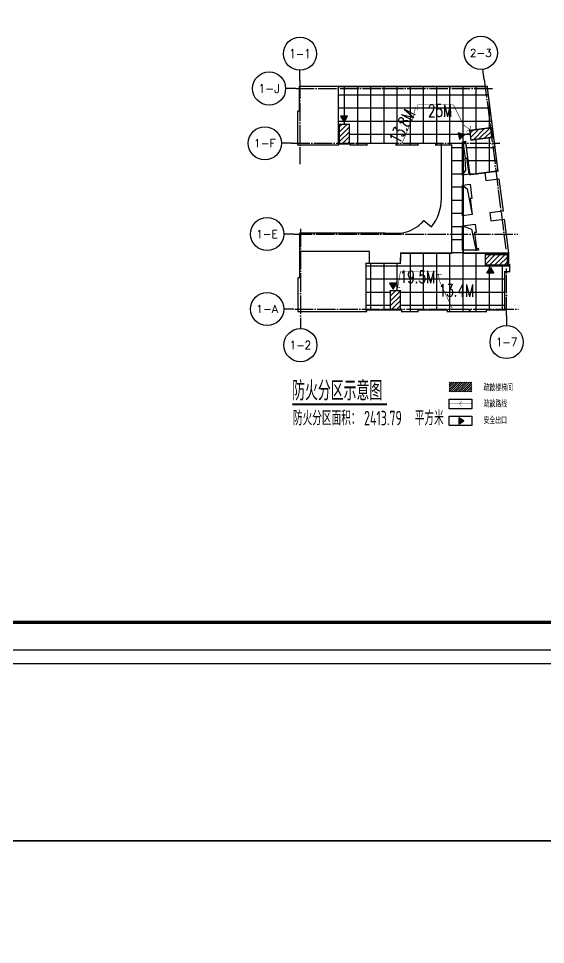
# Model space of a CAD drawing. Header units: millimetres. Extents: x -1048436 to -185795, y -983427 to 400387.
# Drawn here: x -669018 to -640419, y -249139 to -198882 of the extents above; entities that cross this region are included whole.
import ezdxf
from ezdxf.enums import TextEntityAlignment as Align

# ---------------------------------------------------------------- set-up
doc = ezdxf.new("R2010")
doc.units = ezdxf.units.MM
doc.header["$LTSCALE"] = 500
for name, pattern in [('A-FP_05$0$pln_L5$0$Col_L4$0$PHANTOM', [63.5, 31.75, -6.35, 6.35, -6.35, 6.35, -6.35]), ('DASH', [0.35, 0.25, -0.1]), ('DOTE', [2.42, 2, -0.2, 0.02, -0.2]), ('HIDDEN', [0.375, 0.25, -0.125])]:
    doc.linetypes.add(name, pattern=pattern)
for name, color, linetype in [('C-SHET-TTLB', 11, 'Continuous'), ('PUB_TEXT', 7, 'Continuous'), ('SPACE', 7, 'Continuous'), ('建-填充', 9, 'Continuous'), ('建-墙', 254, 'Continuous'), ('建-文字', 4, 'Continuous'), ('建-标注', 1, 'Continuous'), ('建-符号', 13, 'Continuous'), ('建-符号-箭头', 13, 'Continuous'), ('建-轴线', 16, 'DOTE'), ('建-防火分区', 123, 'Continuous')]:
    doc.layers.add(name, color=color, linetype=linetype)
doc.styles.add('_TCH_AXIS', font='COMPLEX', dxfattribs={"bigfont": 'GBCBIG'})
doc.styles.add('_TCH_DIM', font='SIMPLEX', dxfattribs={"bigfont": 'GBCBIG'})
doc.styles.add('ECADI', font='hzs.shx', dxfattribs={"width": 0.7, "bigfont": 'hztxt.shx'})
doc.styles.add('XD2008', font='xd-hzs.shx', dxfattribs={"width": 0.7, "bigfont": 'xd-hztxt.shx'})
pattern_1 = [(45, (374521.56, 347763.32), (-132.582575, 132.582575), [])]

# ---------------------------------------------------------------- blocks, each defined once
blk = doc.blocks.new('三角')
at = {"layer": '建-符号'}
h = blk.add_hatch(color=256, dxfattribs=at)
h.dxf.hatch_style = 1
h.paths.add_polyline_path([(-500, -866), (500, -866), (0, 0)])
blk.add_lwpolyline([(500, -866), (0, 0), (-500, -866)], close=True, dxfattribs=at)
blk = doc.blocks.new('集团图框A0')
at = {"layer": 'C-SHET-TTLB'}
for points in [[(1015.73, -1212.37), (1015.73, -2063.37), (-183.27, -2063.37), (-183.27, -1212.37)], [(1010.73, -1217.37), (1010.73, -2058.37), (-178.27, -2058.37), (-178.27, -1217.37)]]:
    blk.add_lwpolyline(points, close=True, dxfattribs=at)
at = {"layer": 'C-SHET-TTLB', "const_width": 1.2}
blk.add_lwpolyline([(-159.87, -1227.37), (1000.73, -1227.37), (1000.73, -2048.37), (-159.87, -2048.37)], close=True, dxfattribs=at)
at = {"color": 2, "style": 'ECADI', "width": 0.7}
for tag, p in [('序号1', (929.61, -1745.73)), ('记要1', (957.8, -1745.75)), ('日期1', (993.15, -1745.56)), ('序号2', (929.61, -1751.61)), ('记要2', (957.8, -1751.63)), ('日期2', (993.15, -1751.44)), ('序号3', (929.61, -1757.47)), ('记要3', (957.8, -1757.49)), ('日期3', (993.15, -1757.31)), ('序号4', (929.61, -1763.36)), ('记要4', (957.8, -1763.38)), ('日期4', (993.15, -1763.19)), ('合作设计单位', (962.41, -1906.6)), ('审定人', (961.73, -1925.59)), ('审核人', (961.73, -1935.07)), ('设计总负责人', (961.73, -1944.83)), ('专业负责人', (961.73, -1955.56)), ('校对人', (961.73, -1965.81)), ('设计人', (961.73, -1975.68)), ('建设单位上', (964.26, -1983.78)), ('建设单位中', (964.26, -1987.74)), ('建设单位下', (964.26, -1991.58)), ('项目名称上', (964.24, -1996.15)), ('项目名称中', (964.24, -2000.23)), ('项目名称下', (964.24, -2004.18)), ('子项', (963.47, -2010.78)), ('图名上', (964.36, -2017.44)), ('图名中', (964.36, -2021.34)), ('图名下', (964.36, -2025.46)), ('工程编号', (946.99, -2031.42)), ('阶段', (983.81, -2031.45)), ('比例', (945.85, -2038.04)), ('专业', (983.61, -2037.82)), ('日期', (945.99, -2044.58)), ('图别、图号', (985.93, -2044.68))]:
    blk.add_attdef(tag, text='', height=3.5, dxfattribs=at).set_placement(p, align=Align.MIDDLE)
blk = doc.blocks.new('A0')
blk.add_blockref('集团图框A0', (-1070456.26, -656962.74))

msp = doc.modelspace()

# ---------------------------------------------------------------- hatches: boundary and pattern name
at = {"layer": '建-填充', "linetype": 'A-FP_05$0$pln_L5$0$Col_L4$0$PHANTOM'}
h = msp.add_hatch(dxfattribs=at)
h.set_pattern_fill('NET', color=256, scale=225)
h.set_pattern_definition([(0, (374521.56, 124879.9), (0, 714.375), []), (90, (374521.56, 124879.9), (-714.375, 4e-14), [])])
h.paths.add_polyline_path([(-650153.2, -214695.9), (-648230.1, -214695.9), (-648230.1, -214786.3), (-647332.6, -214786.3), (-647332.6, -214695.9), (-645748.9, -214695.9), (-645748.9, -214786.3), (-644549.8, -214786.3), (-644549.8, -214695.9), (-644519.6, -214695.9), (-644519.6, -214786.4), (-643622.2, -214786.4), (-643622.2, -214695.9), (-642634.2, -214695.9), (-642634.2, -212614.4), (-642362.7, -212614.4), (-642362.7, -212237.2), (-642421.5, -212237.2), (-642421.5, -211618.8), (-644881.3, -211618.8), (-644881.3, -205577), (-644753.3, -205559.7), (-644524.8, -207355.2), (-642999.2, -207160.1), (-643582.1, -202572.3), (-651668.9, -202572.5), (-651668.9, -205649.5), (-651012.7, -205649.5), (-651012.7, -205739.8), (-650115.3, -205739.8), (-650115.3, -205649.5), (-648531.5, -205649.3), (-648531.5, -205739.8), (-647332.4, -205739.8), (-647332.4, -205649.5), (-646374.6, -205649.5), (-646374.6, -205739.9), (-645507.3, -205739.9), (-645507.5, -211618.9), (-648282.9, -211618.8), (-648290.4, -212161.8), (-650153.2, -212161.8)])
h.paths.add_polyline_path([(-643677.9, -211695.7), (-642482.6, -211695.7), (-642482.6, -212258.2), (-643677.9, -212258.2)], flags=16)
h.paths.add_polyline_path([(-648845.4, -213660.7), (-648290.4, -213660.7), (-648290.4, -214695.7), (-648845.4, -214695.7)], flags=16)
h.paths.add_polyline_path([(-644328.2, -204929.6), (-643362.5, -204806.8), (-643296.1, -205327.6), (-644462.8, -205476), (-644529, -204955.2)], flags=16)
h.paths.add_polyline_path([(-651612.7, -204619.2), (-651057.7, -204619.2), (-651057.7, -205699.2), (-651612.7, -205699.2)], flags=16)
at = {"layer": '建-填充'}
h = msp.add_hatch(dxfattribs=at)
h.set_pattern_fill('普通砖', color=256, scale=75)
h.set_pattern_definition(pattern_1)
h.paths.add_polyline_path([(-651612.7, -204619.2), (-651057.7, -204619.2), (-651057.7, -205699.2), (-651612.7, -205699.2)])
h = msp.add_hatch(dxfattribs=at)
h.set_pattern_fill('普通砖', color=256, scale=75)
h.set_pattern_definition(pattern_1)
h.paths.add_polyline_path([(-644328.2, -204929.6), (-643362.5, -204806.8), (-643296.1, -205327.6), (-644462.8, -205476), (-644529, -204955.2)])
h = msp.add_hatch(dxfattribs=at)
h.set_pattern_fill('普通砖', color=256, scale=75)
h.set_pattern_definition(pattern_1)
h.paths.add_polyline_path([(-643677.9, -211695.7), (-642482.6, -211695.7), (-642482.6, -212258.2), (-643677.9, -212258.2)])
h = msp.add_hatch(dxfattribs=at)
h.set_pattern_fill('普通砖', color=256, scale=75)
h.set_pattern_definition(pattern_1)
h.paths.add_polyline_path([(-648845.4, -213660.7), (-648290.4, -213660.7), (-648290.4, -214695.7), (-648845.4, -214695.7)])
h = msp.add_hatch(dxfattribs=at)
h.set_pattern_fill('普通砖', color=256, scale=33.333333)
h.set_pattern_definition([(45, (-680646.125, -250011.38), (-58.92559, 58.92559), [])])
h.paths.add_polyline_path([(-645640.9, -218621.8), (-644415.9, -218621.8), (-644415.9, -219138.5), (-645640.9, -219138.5)])

# ---------------------------------------------------------------- linework, layer by layer
for points in [[(-647364.3, -210164.6, 0.0630139), (-647025.3, -209839.6), (-646603.3, -210181.4, 0.1718218), (-646065.5, -208662.7), (-646065.4, -205649.5)], [(-649127.6, -210532.9), (-648478.8, -210532.9, 0.1609678), (-647364.3, -210164.6, 0.1326027)]]:
    msp.add_lwpolyline(points, format="xyb")
for points in [[(-644802.7, -205609.9), (-644793.2, -205684.3), (-644882.5, -205695.7), (-644786, -206454.5), (-644696.9, -206443.2), (-644583.6, -207336.1), (-644930.3, -207380.2), (-644930.3, -205595.9), (-644806.2, -205580.1)], [(-644930.3, -207380.2), (-644742.5, -207120.4), (-644786, -206454.5)], [(-644524.8, -207355.2), (-643716.8, -207252.5), (-643663.5, -207671.3), (-642952.8, -207580.9), (-642720.8, -209345.6), (-643439, -209436.9), (-643385.7, -209855.9), (-642667.5, -209764.5), (-642431.7, -211618.8), (-643991.6, -211618.8)], [(-644930.3, -207924.4), (-644665, -208133.4), (-644396.2, -209519.9)], [(-649127.6, -210532.9), (-653765.7, -210532.9), (-653765.7, -211528.4)], [(-644930.3, -210132.1), (-644433.8, -210310.9), (-644174, -211493.2)]]:
    msp.add_lwpolyline(points)
for points in [[(-644515.2, -207871.7), (-644416.8, -208645.5), (-644505.9, -208656.8), (-644396.2, -209519.9), (-644930.3, -209587.8), (-644930.3, -207924.4)], [(-644239, -210044.2), (-644182, -210490.6), (-644271.3, -210502), (-644161.5, -211365), (-644072.2, -211353.6), (-644059.3, -211455.7), (-644930.3, -211455.7), (-644930.3, -210132.1)]]:
    msp.add_lwpolyline(points, close=True)
at = {"layer": 'SPACE', "linetype": 'Continuous'}
for points in [[(-821819.6, -95018.5), (-611819.6, -95018.5), (-611819.6, -243518.5), (-821819.6, -243518.5), (-821819.6, -95018.5)], [(-821819.6, -243518.5), (-611819.6, -243518.5), (-611819.6, -392018.5), (-821819.6, -392018.5), (-821819.6, -243518.5)]]:
    msp.add_lwpolyline(points, dxfattribs=at)
at = {"layer": '建-墙', "linetype": 'Continuous', "ltscale": 50}
for points in [[(-651616.1, -202572.3), (-653788.1, -202572.3), (-653788.1, -203914.8), (-653878.6, -203914.8), (-653878.6, -205739.8), (-651631.1, -205739.8), (-651631.2, -205649.3), (-651631.2, -205649.3)], [(-649964.7, -212161.8), (-649964.7, -211528.3), (-653765.7, -211528.3), (-653765.7, -212961.3), (-653856.2, -212961.3), (-653856.2, -214786.3), (-650115.4, -214786.3), (-650115.5, -214695.8), (-650145.7, -214695.8)]]:
    msp.add_lwpolyline(points, dxfattribs=at)
at = {"layer": '建-符号'}
for p, q in [((-653742.9, -202239.8), (-653742.9, -201692.1)), ((-643741.3, -202184.7), (-643810.4, -201641.3)), ((-653973.1, -202684.2), (-654520.8, -202684.2)), ((-654205.3, -205654.2), (-654753, -205654.2)), ((-654079.6, -210578.2), (-654627.4, -210578.2)), ((-654079.6, -214650.7), (-654627.4, -214650.7)), ((-642528.9, -214995.7), (-642528.9, -215543.4)), ((-653720.4, -215159.6), (-653720.4, -215707.3))]:
    msp.add_line(p, q, dxfattribs=at)
at = {"layer": '建-符号', "const_width": 105}
msp.add_lwpolyline([(-654166.2, -219822), (-649025.4, -219822)], dxfattribs=at)
at = {"layer": '建-符号'}
for centre in [(-653742.9, -200792.1), (-643924, -200748.5), (-655420.8, -202684.2), (-655653, -205654.2), (-655527.4, -210578.2), (-655527.4, -214650.7), (-642528.9, -216443.4), (-653720.4, -216607.3)]:
    msp.add_circle(centre, 900, dxfattribs=at)
at = {"layer": '建-符号-箭头', "linetype": 'HIDDEN'}
for points, const_width in [([(-648203.5, -205649.5), (-647573.8, -204163.7), (-647472.2, -203703.7)], 30), ([(-647334.3, -203818.1), (-647472.2, -203703.7), (-647673.8, -203730.8)], 30), ([(-647381.7, -203673.5), (-647358.8, -203568), (-645416.9, -203568), (-644873, -204647.4), (-644527.4, -204912.1)], 30), ([(-644699.5, -205004.7), (-644527.4, -204912.1), (-644477.7, -204713.8)], 30), ([(-644666, -205100.5), (-644501.3, -205167.4), (-644489.3, -205358.9)], 30), ([(-646325.8, -212719.9), (-646348.4, -212614.5), (-648290.4, -212614.4), (-648441.4, -213495.4)], 30), ([(-646365, -212905.2), (-646242.7, -212750.1), (-646045.6, -212783)], 30), ([(-645477.4, -214613), (-646140.9, -213210.1), (-646242.7, -212750.1)], 30), ([(-648551.3, -213409.8), (-648441.4, -213495.4), (-648299.9, -213463.5)], 30), ([(-645640.9, -219800.2), (-644415.9, -219800.2)], 20), ([(-644957, -219945.3), (-645102.1, -219800.2), (-644957, -219655.2)], 20)]:
    msp.add_lwpolyline(points, dxfattribs=dict(at, const_width=const_width))
at = {"layer": '建-轴线'}
for points in [[(-653742.9, -202239.8), (-653742.9, -206792.4)], [(-643741.3, -202184.7), (-642568.8, -211404.4)], [(-653973.1, -202684.2), (-643098.3, -202684.2)], [(-654205.3, -205654.2), (-642889.9, -205654.2)], [(-653720.4, -210288.7), (-653720.4, -215159.6)], [(-654079.6, -210578.2), (-641924.9, -210578.2)], [(-642528.9, -214995.7), (-642528.9, -212445.7)], [(-654020.4, -214650.7), (-641875.5, -214650.7)]]:
    msp.add_lwpolyline(points, dxfattribs=at)
at = {"layer": '建-防火分区', "linetype": 'DASH', "const_width": 75}
msp.add_lwpolyline([(-650153.2, -214695.9), (-648230.1, -214695.9), (-648230.1, -214786.3), (-647332.6, -214786.3), (-647332.6, -214695.9), (-645748.9, -214695.9), (-645748.9, -214786.3), (-644549.8, -214786.3), (-644549.8, -214695.9), (-644519.6, -214695.9), (-644519.6, -214786.4), (-643622.2, -214786.4), (-643622.2, -214695.9), (-642634.2, -214695.9), (-642634.2, -212614.4), (-642362.7, -212614.4), (-642362.7, -212237.2), (-642421.5, -212237.2), (-642421.5, -211618.8), (-644881.3, -211618.8), (-644881.3, -205577), (-644753.3, -205559.7), (-644524.8, -207355.2), (-642999.2, -207160.1), (-643582.1, -202572.3), (-651668.9, -202572.5), (-651668.9, -205649.5), (-651012.7, -205649.5), (-651012.7, -205739.8), (-650115.3, -205739.8), (-650115.3, -205649.5), (-648531.5, -205649.3), (-648531.5, -205739.8), (-647332.4, -205739.8), (-647332.4, -205649.5), (-646374.6, -205649.5), (-646374.6, -205739.9), (-645507.3, -205739.9), (-645507.3, -205739.9), (-645507.5, -211618.9), (-648282.9, -211618.8), (-648290.4, -212161.8), (-650153.2, -212161.8)], close=True, dxfattribs=at)
at = {"layer": '建-防火分区'}
for points, const_width in [([(-651612.7, -204619.2), (-651057.7, -204619.2), (-651057.7, -205699.2), (-651612.7, -205699.2)], 75), ([(-644328.2, -204929.6), (-643362.5, -204806.8), (-643296.1, -205327.6), (-644462.8, -205476), (-644529, -204955.2)], 75), ([(-643677.9, -211695.7), (-642482.6, -211695.7), (-642482.6, -212258.2), (-643677.9, -212258.2)], 75), ([(-648845.4, -213660.7), (-648290.4, -213660.7), (-648290.4, -214695.7), (-648845.4, -214695.7)], 75), ([(-645640.9, -218621.8), (-644415.9, -218621.8), (-644415.9, -219138.5), (-645640.9, -219138.5)], 33.3)]:
    msp.add_lwpolyline(points, close=True, dxfattribs=dict(at, const_width=const_width))
for points in [[(-645640.9, -219541.9), (-644415.9, -219541.9), (-644415.9, -220058.6), (-645640.9, -220058.6)], [(-645640.9, -220461.9), (-644415.9, -220461.9), (-644415.9, -220978.6), (-645640.9, -220978.6)]]:
    msp.add_lwpolyline(points, close=True, dxfattribs=at)

# ---------------------------------------------------------------- block references
at = {"xscale": 150, "yscale": 150, "zscale": 150}
msp.add_blockref('A0', (159799713.8, 98620005.7), dxfattribs=at)
at = {"layer": '建-符号'}
for p, xscale, yscale, zscale, rotation in [((-651352, -204512.1), 0.375, 0.375, 0.375, 180), ((-644809.6, -205203.8), 0.3749999999999998, 0.3749999999999998, 0.3749999999999998, 281.3199934078918), ((-648694, -213566.6), 0.375, 0.375, 0.375, 180)]:
    msp.add_blockref('三角', p, dxfattribs=dict(at, xscale=xscale, yscale=yscale, zscale=zscale, rotation=rotation))
at = {"layer": '建-符号', "xscale": -0.375, "yscale": 0.375, "zscale": 0.375}
msp.add_blockref('三角', (-643407.3, -212371.4), dxfattribs=at)
at = {"layer": '建-符号-箭头', "xscale": 0.3333333333333333, "yscale": 0.3333333333333333, "zscale": 0.3333333333333333, "rotation": 270}
msp.add_blockref('三角', (-644841.5, -220724.5), dxfattribs=at)

# ---------------------------------------------------------------- texts
at = {"layer": 'PUB_TEXT', "style": 'XD2008', "width": 0.7}
msp.add_text('防火分区示意图', height=1050, dxfattribs=at).set_placement((-654166.2, -219612))
at = {"layer": '建-文字', "style": '_TCH_AXIS'}
for s, height, p, p2 in [('1-1', 487.91, (-654323.8, -201036.1), (-653162.1, -201036.1)), ('2-3', 416.24, (-644518.6, -200956.6), (-643329.3, -200956.6)), ('1-J', 471.82, (-656005, -202920.1), (-654836.7, -202920.1)), ('1-F', 435.59, (-656244.2, -205872), (-655061.9, -205872)), ('1-E', 435.59, (-656118.6, -210796), (-654936.2, -210796)), ('1-A', 422.51, (-656120.9, -214861.9), (-654933.9, -214861.9)), ('1-2', 449.44, (-654309, -216832), (-653131.9, -216832)), ('1-7', 449.44, (-643117.5, -216668.1), (-641940.4, -216668.1))]:
    msp.add_text(s, height=height, dxfattribs=at).set_placement(p, p2, align=Align.FIT)
at = {"layer": '建-文字', "style": 'XD2008', "width": 0.7}
for s, height, p in [('疏散楼梯间', 350, (-643775.5, -219102.9)), ('疏散路线', 350, (-643778, -219984)), ('防火分区面积：', 787.5, (-654125.6, -220961.9)), ('平方米', 787.5, (-647510.6, -220961.9)), ('2413.79', 787.5, (-650266.8, -220961.9)), ('安全出口', 350, (-643784.7, -220884))]:
    msp.add_text(s, height=height, dxfattribs=at).set_placement(p)
at = {"layer": '建-标注', "color": 7, "style": '_TCH_DIM', "width": 0.705882}
for s, rotation, p in [('13.8M', 61.9721, (-648350.4, -205724.8)), ('25M', 0.60066, (-646791.9, -204225)), ('19.5M', 359.83368, (-648324.6, -213235.7)), ('13.4M', 359.83368, (-646208, -213975.8))]:
    msp.add_text(s, height=669.37, rotation=rotation, dxfattribs=at).set_placement(p)

doc.saveas('drawing.dxf')
